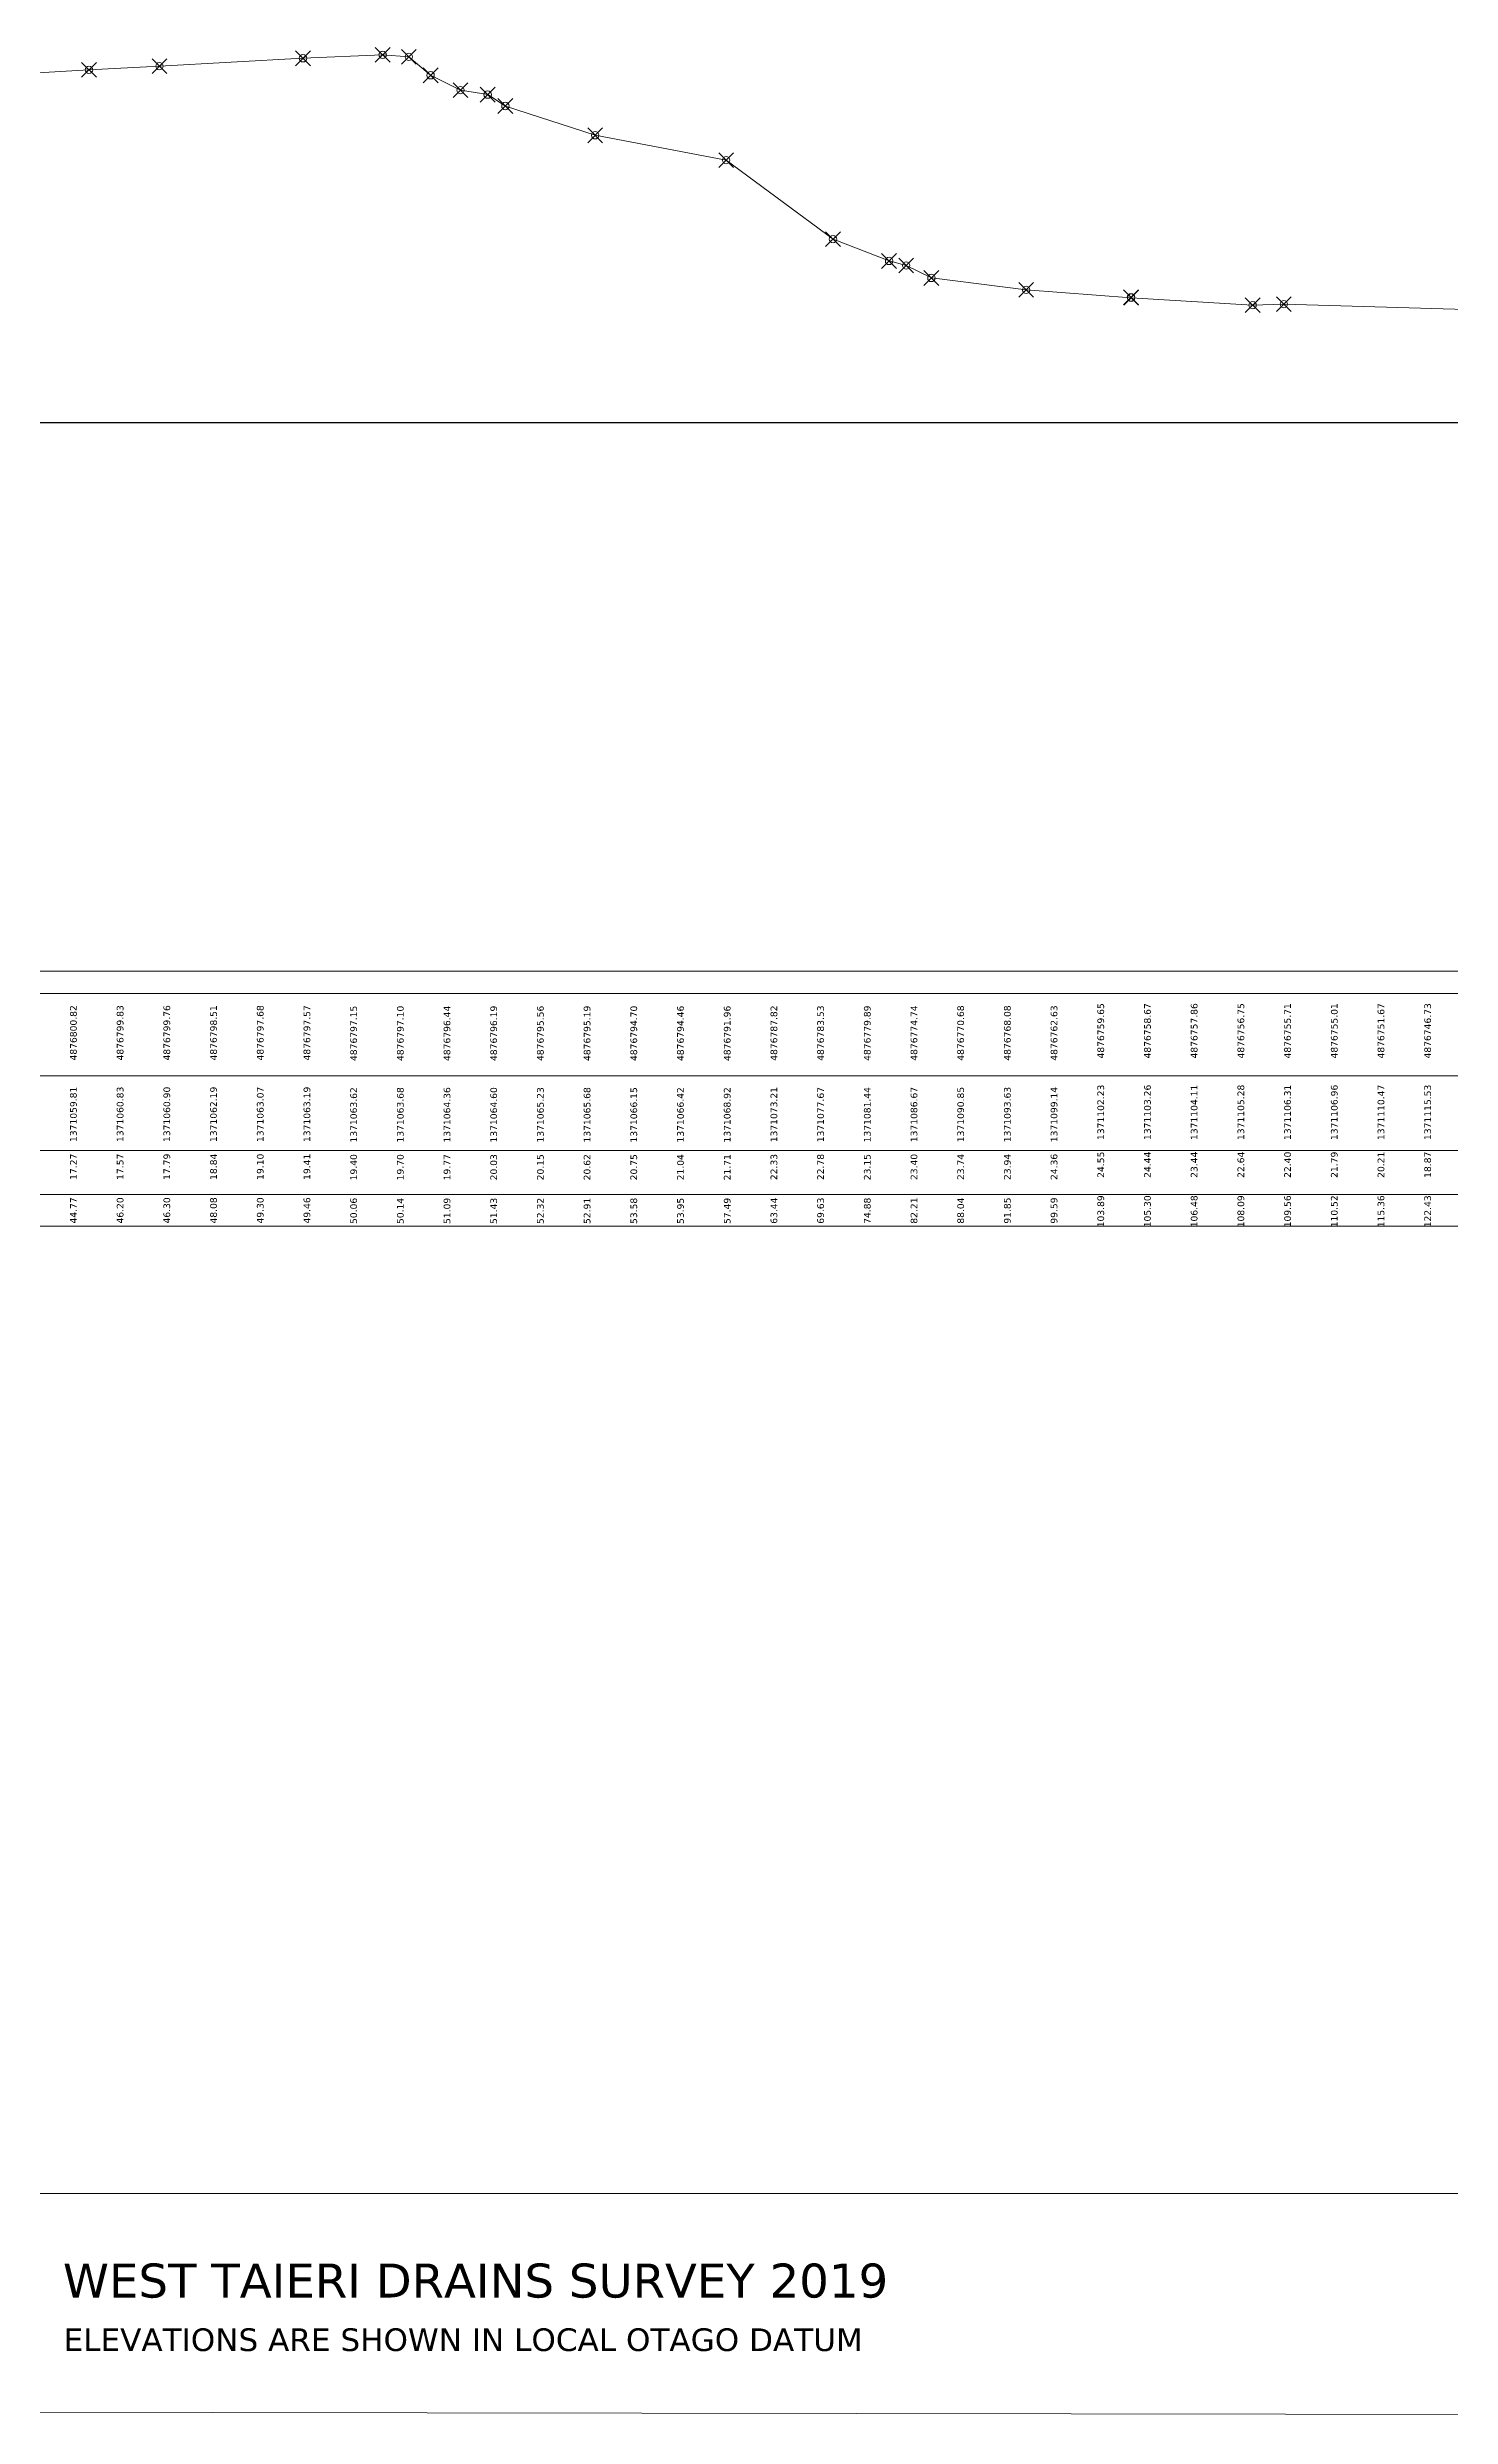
# Model space of a CAD drawing. Header units: millimetres. Extents: x -251759 to 1088765, y -648093 to 103076.
# Drawn here: x 85796 to 161536, y -102865 to 24949 of the extents above; entities that cross this region are included whole.
import ezdxf

# ---------------------------------------------------------------- set-up
doc = ezdxf.new("R2010")
doc.units = ezdxf.units.MM
doc.header["$PDMODE"] = 35
doc.header["$PDSIZE"] = 400
doc.styles.get("Standard").update_dxf_attribs({"font": 'verdana.ttf'})

# ---------------------------------------------------------------- blocks, each defined once
blk = doc.blocks.new('GeomaticsNZ TITLE BLOCK')
at = {"color": 7, "linetype": 'Continuous', "lineweight": 0}
for p, q in [((2364, 94.9), (0, 94.9)), ((15.9, 94.9), (2364, 94.9)), ((2364, 94.9), (382.6, 94.9)), ((0, 0), (2364, -3.5))]:
    blk.add_line(p, q, dxfattribs=at)
at = {"color": 7, "linetype": 'Continuous', "lineweight": 0, "attachment_point": 1}
for s, insert, char_height in [('{\\C256;WEST TAIERI DRAINS SURVEY 2019}', (1133.8, 64), 15), ('{\\C256;ELEVATIONS ARE SHOWN IN LOCAL OTAGO DATUM}', (1134.1, 35.4), 10)]:
    blk.add_mtext_dynamic_manual_height_columns(s, width=3535.727, gutter_width=159, heights=[0], dxfattribs=dict(at, insert=insert, char_height=char_height))

msp = doc.modelspace()

# ---------------------------------------------------------------- linework, layer by layer
msp.add_line((-1642, 4718), (191894, 4718))
at = {"color": 7, "linetype": 'Continuous', "lineweight": 0}
for p, q in [((-11989, -24887), (193553, -24887)), ((-11989, -26087), (193553, -26087)), ((-11989, -30539), (193553, -30539)), ((-11989, -34565), (193553, -34565)), ((-11989, -36928), (193553, -36928)), ((-11989, -38639), (193553, -38639))]:
    msp.add_line(p, q, dxfattribs=at)
at = {"color": 1, "linetype": 'Continuous', "lineweight": 0}
msp.add_lwpolyline([(82214, 23403), (88042, 23740), (91845, 23938), (99593, 24361), (103891, 24549), (105305, 24441), (106482, 23444), (108093, 22643), (109562, 22402), (110517, 21786), (115362, 20208), (122434, 18867), (128201, 14604), (131226, 13428), (132149, 13184), (133511, 12510), (138628, 11866), (144295, 11446), (150848, 11041), (152535, 11093), (162991, 10793)], dxfattribs=at)
at = {"color": 7, "linetype": 'Continuous', "lineweight": 0}
for p in [(91845, 23938), (99593, 24361), (103891, 24549), (105305, 24441), (88042, 23740), (106482, 23444), (108093, 22643), (109562, 22402), (110517, 21786), (115362, 20208), (122434, 18867), (128201, 14604), (131226, 13428), (132149, 13184), (133511, 12510), (138628, 11866), (144284, 11462), (144295, 11446), (150848, 11041), (152535, 11093)]:
    msp.add_point(p, dxfattribs=at)

# ---------------------------------------------------------------- block references
at = {"linetype": 'Continuous', "lineweight": 0, "xscale": 122.2451171846883, "yscale": 122.2451171846883, "zscale": 122.2451171846883}
msp.add_blockref('GeomaticsNZ TITLE BLOCK', (-51967, -102431), dxfattribs=at)

# ---------------------------------------------------------------- texts
for s, p in [(' 44.77      17.27    1371059.81         4876800.82', (87382, -38657)), (' 46.20      17.57    1371060.83         4876799.83', (89903, -38657)), (' 46.30      17.79    1371060.90         4876799.76', (92423, -38657)), (' 48.08      18.84    1371062.19         4876798.51', (94944, -38657)), (' 49.30      19.10    1371063.07         4876797.68', (97464, -38657)), (' 49.46      19.41    1371063.19         4876797.57', (99984, -38657)), (' 50.06      19.40    1371063.62         4876797.15', (102505, -38684)), (' 50.14      19.70    1371063.68         4876797.10', (105025, -38684)), (' 51.09      19.77    1371064.36         4876796.44', (107546, -38684)), (' 51.43      20.03    1371064.60         4876796.19', (110066, -38684)), (' 52.32      20.15    1371065.23         4876795.56', (112587, -38684)), (' 52.91      20.62    1371065.68         4876795.19', (115107, -38684)), (' 53.58      20.75    1371066.15         4876794.70', (117627, -38684)), (' 53.95      21.04    1371066.42         4876794.46', (120148, -38684)), (' 57.49      21.71    1371068.92         4876791.96', (122668, -38684)), (' 63.44      22.33    1371073.21         4876787.82', (125189, -38672)), (' 69.63      22.78    1371077.67         4876783.53', (127709, -38672)), (' 74.88      23.15    1371081.44         4876779.89', (130229, -38676)), (' 82.21      23.40    1371086.67         4876774.74', (132750, -38668)), (' 88.04      23.74    1371090.85         4876770.68', (135270, -38668)), (' 91.85      23.94    1371093.63         4876768.08', (137791, -38666)), (' 99.59      24.36    1371099.14         4876762.63', (140311, -38666)), ('103.89      24.55    1371102.23         4876759.65', (142832, -38706)), ('105.30      24.44    1371103.26         4876758.67', (145352, -38706)), ('106.48      23.44    1371104.11         4876757.86', (147872, -38706)), ('108.09      22.64    1371105.28         4876756.75', (150393, -38706)), ('109.56      22.40    1371106.31         4876755.71', (152913, -38706)), ('110.52      21.79    1371106.96         4876755.01', (155434, -38706)), ('115.36      20.21    1371110.47         4876751.67', (157954, -38706)), ('122.43      18.87    1371115.53         4876746.73', (160475, -38706))]:
    msp.add_text(s, height=359.94, rotation=90).set_placement(p)

doc.saveas('drawing.dxf')
